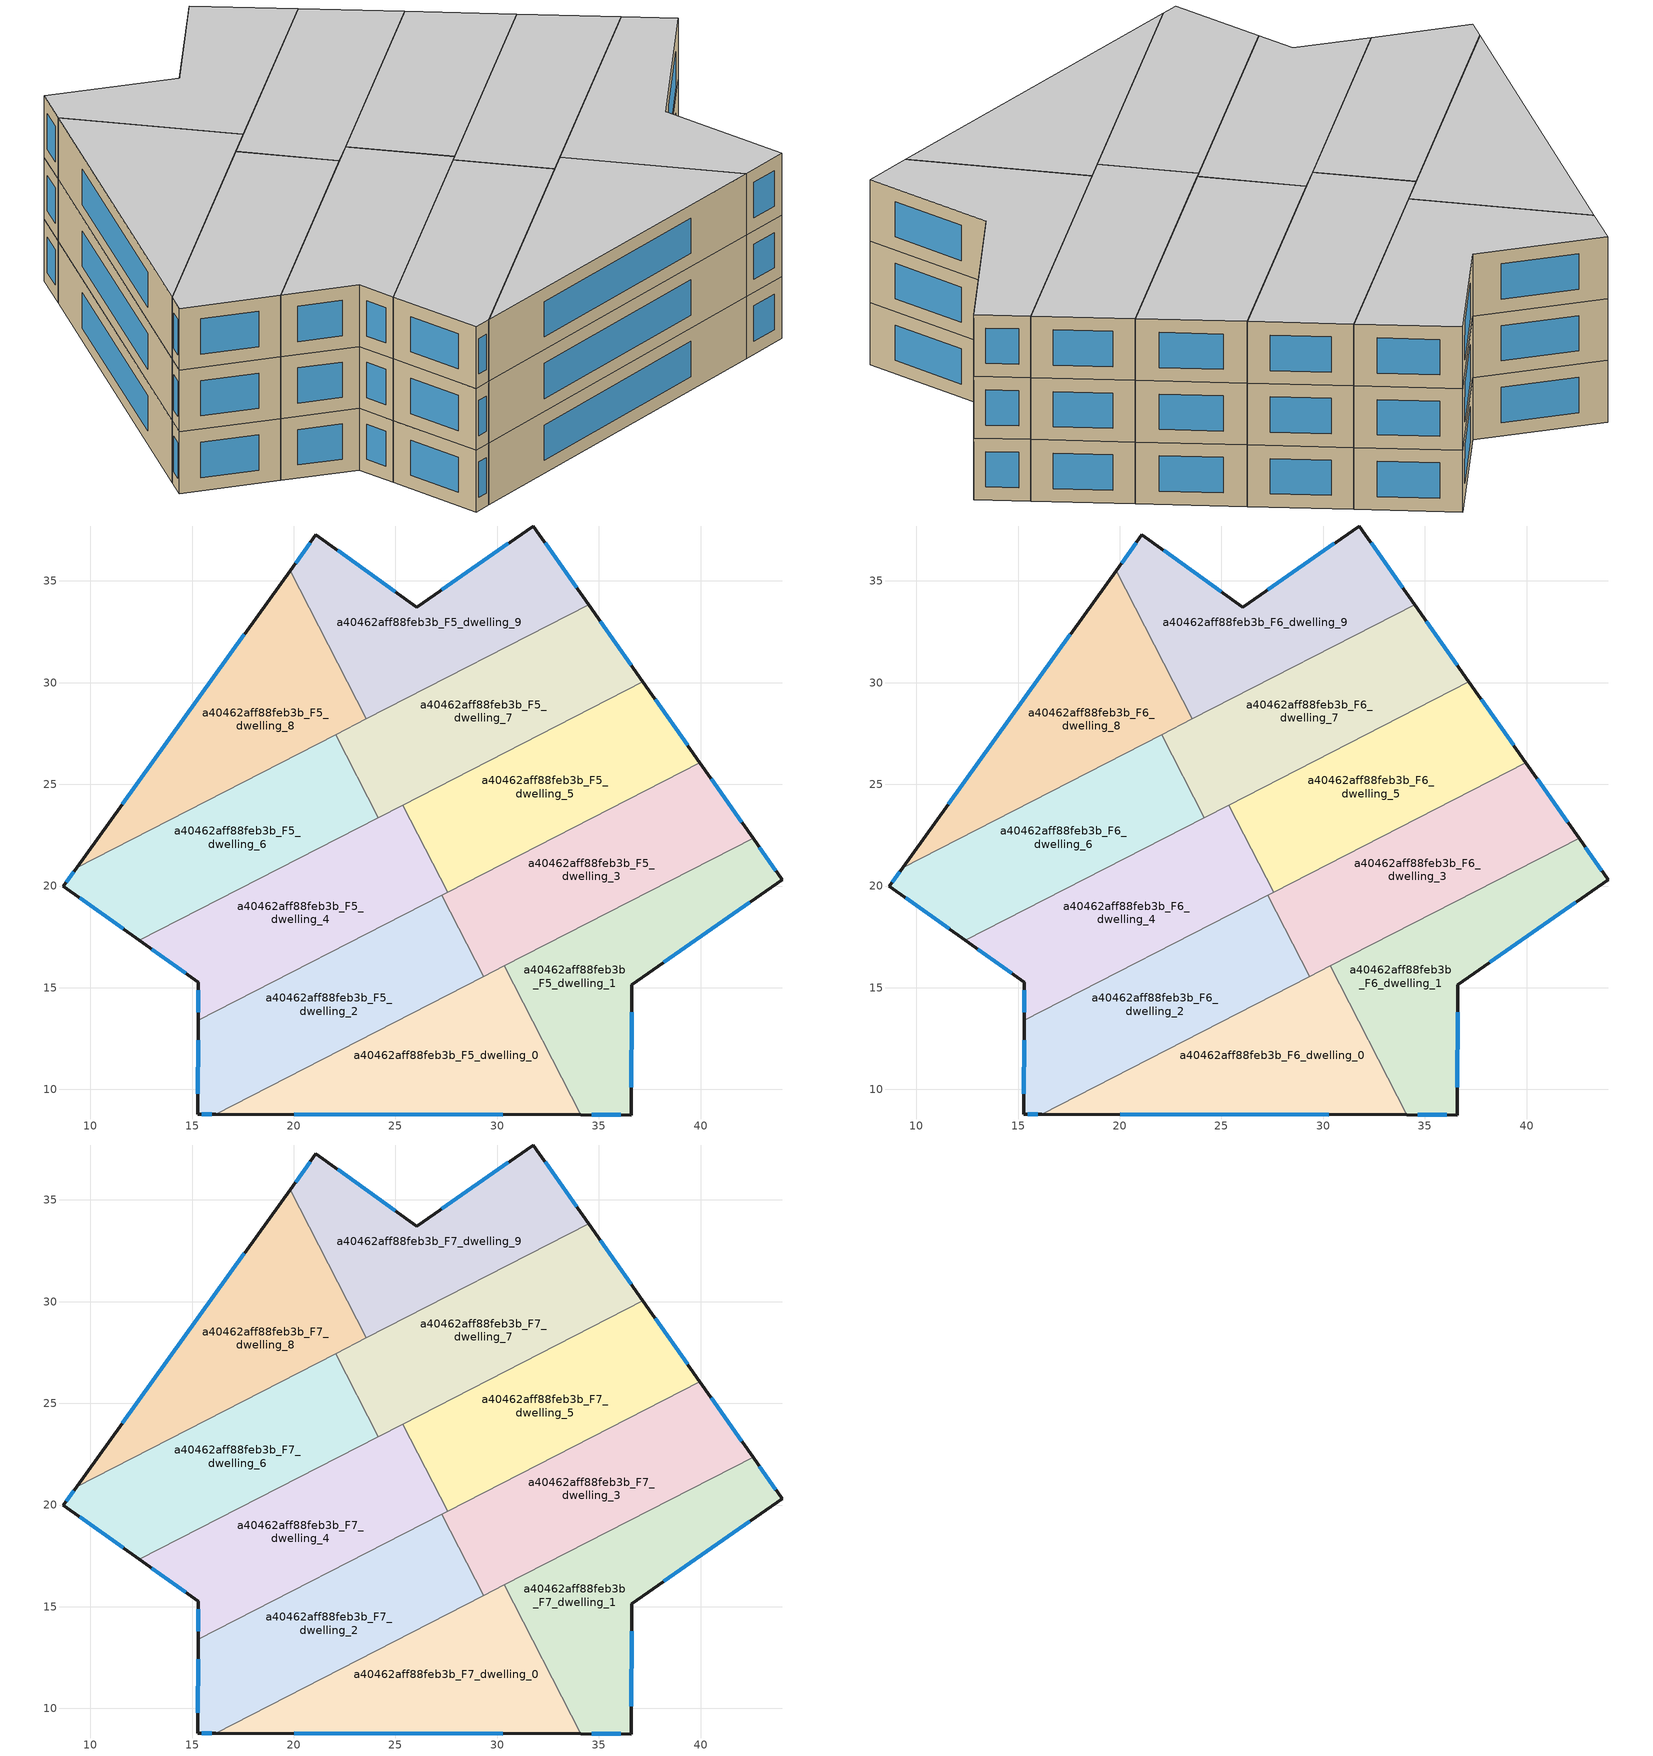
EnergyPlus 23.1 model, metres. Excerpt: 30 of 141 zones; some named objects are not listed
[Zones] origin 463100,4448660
a40462aff88feb3b_F5_dwelling_0
 floor to a40462aff88feb3b_F4_dwelling_0 (EU_floor_Construction): 30.35,16.07 34.11,8.75 16.17,8.79 z15
 wall outside (EU_wall_Construction): 16.17,8.79 34.11,8.75 z15:18
 wall to a40462aff88feb3b_F5_dwelling_1 (EU_wall_Construction): 34.11,8.75 30.35,16.07 z15:18
 wall to a40462aff88feb3b_F5_dwelling_2 (EU_wall_Construction): 29.33,15.54 16.17,8.79 z15:18
 wall to a40462aff88feb3b_F5_dwelling_3 (EU_wall_Construction): 30.35,16.07 29.33,15.54 z15:18
 window (EU_Window_Construction): 20.01,8.78 30.27,8.76 z15.64:17.36
a40462aff88feb3b_F5_dwelling_1
 floor to a40462aff88feb3b_F4_dwelling_1 (EU_floor_Construction): 42.58,22.35 44.01,20.32 36.61,15.16 36.6,8.74 34.11,8.75 30.35,16.07 z15
 wall outside (EU_wall_Construction): 34.11,8.75 36.6,8.74 36.61,15.16 44.01,20.32 42.58,22.35 z15:18
 wall to a40462aff88feb3b_F5_dwelling_3 (EU_wall_Construction): 42.58,22.35 30.35,16.07 z15:18
 window (EU_Window_Construction): 43.71,20.75 42.89,21.91 / 38.2,16.26 42.43,19.21 / 36.6,10.12 36.61,13.78 / 34.65,8.75 36.07,8.74 z15.64:17.36
a40462aff88feb3b_F5_dwelling_2
 floor to a40462aff88feb3b_F4_dwelling_2 (EU_floor_Construction): 27.28,19.54 29.33,15.54 16.17,8.79 15.28,8.79 15.29,13.39 z15
 wall outside (EU_wall_Construction): 15.29,13.39 15.28,8.79 16.17,8.79 z15:18
 wall to a40462aff88feb3b_F5_dwelling_3 (EU_wall_Construction): 29.33,15.54 27.28,19.54 z15:18
 wall to a40462aff88feb3b_F5_dwelling_4 (EU_wall_Construction): 27.28,19.54 15.29,13.39 z15:18
 window (EU_Window_Construction): 15.47,8.79 15.98,8.79 / 15.29,12.41 15.29,9.78 z15.64:17.36
a40462aff88feb3b_F5_dwelling_3
 floor to a40462aff88feb3b_F4_dwelling_3 (EU_floor_Construction): 39.97,26.06 42.58,22.35 29.33,15.54 27.28,19.54 z15
 wall outside (EU_wall_Construction): 42.58,22.35 39.97,26.06 z15:18
 wall to a40462aff88feb3b_F5_dwelling_5 (EU_wall_Construction): 39.97,26.06 27.56,19.69 z15:18
 wall to a40462aff88feb3b_F5_dwelling_4 (EU_wall_Construction): 27.56,19.69 27.28,19.54 z15:18
 window (EU_Window_Construction): 42.02,23.14 40.53,25.26 z15.64:17.36
a40462aff88feb3b_F5_dwelling_4
 floor to a40462aff88feb3b_F4_dwelling_4 (EU_floor_Construction): 25.36,23.98 27.56,19.69 15.29,13.39 15.3,15.27 12.41,17.33 z15
 wall outside (EU_wall_Construction): 12.41,17.33 15.3,15.27 15.29,13.39 z15:18
 wall to a40462aff88feb3b_F5_dwelling_5 (EU_wall_Construction): 27.56,19.69 25.36,23.98 z15:18
 wall to a40462aff88feb3b_F5_dwelling_6 (EU_wall_Construction): 24.15,23.36 12.41,17.33 z15:18
 wall to a40462aff88feb3b_F5_dwelling_7 (EU_wall_Construction): 25.36,23.98 24.15,23.36 z15:18
 window (EU_Window_Construction): 13.03,16.89 14.68,15.71 / 15.3,14.87 15.3,13.8 z15.64:17.36
a40462aff88feb3b_F5_dwelling_5
 floor to a40462aff88feb3b_F4_dwelling_5 (EU_floor_Construction): 37.17,30.04 39.97,26.06 27.56,19.69 25.36,23.98 z15
 wall outside (EU_wall_Construction): 39.97,26.06 37.17,30.04 z15:18
 wall to a40462aff88feb3b_F5_dwelling_7 (EU_wall_Construction): 37.17,30.04 25.36,23.98 z15:18
 window (EU_Window_Construction): 39.37,26.91 37.77,29.19 z15.64:17.36
a40462aff88feb3b_F5_dwelling_6
 floor to a40462aff88feb3b_F4_dwelling_6 (EU_floor_Construction): 22.06,27.44 24.15,23.36 12.41,17.33 8.67,20 9.32,20.9 z15
 wall outside (EU_wall_Construction): 9.32,20.9 8.67,20 12.41,17.33 z15:18
 wall to a40462aff88feb3b_F5_dwelling_7 (EU_wall_Construction): 24.15,23.36 22.06,27.44 z15:18
 wall to a40462aff88feb3b_F5_dwelling_8 (EU_wall_Construction): 22.06,27.44 9.32,20.9 z15:18
 window (EU_Window_Construction): 9.18,20.71 8.81,20.19 / 9.47,19.43 11.61,17.9 z15.64:17.36
a40462aff88feb3b_F5_dwelling_7
 floor to a40462aff88feb3b_F4_dwelling_7 (EU_floor_Construction): 34.51,33.83 37.17,30.04 24.15,23.36 22.06,27.44 z15
 wall outside (EU_wall_Construction): 37.17,30.04 34.51,33.83 z15:18
 wall to a40462aff88feb3b_F5_dwelling_9 (EU_wall_Construction): 34.51,33.83 23.57,28.21 z15:18
 wall to a40462aff88feb3b_F5_dwelling_8 (EU_wall_Construction): 23.57,28.21 22.06,27.44 z15:18
 window (EU_Window_Construction): 36.6,30.85 35.08,33.02 z15.64:17.36
a40462aff88feb3b_F5_dwelling_8
 floor to a40462aff88feb3b_F4_dwelling_8 (EU_floor_Construction): 19.83,35.5 23.57,28.21 9.32,20.9 z15
 wall outside (EU_wall_Construction): 19.83,35.5 9.32,20.9 z15:18
 wall to a40462aff88feb3b_F5_dwelling_9 (EU_wall_Construction): 23.57,28.21 19.83,35.5 z15:18
 window (EU_Window_Construction): 17.58,32.37 11.57,24.03 z15.64:17.36
a40462aff88feb3b_F5_dwelling_9
 floor to a40462aff88feb3b_F4_dwelling_9 (EU_floor_Construction): 31.78,37.7 34.51,33.83 23.57,28.21 19.83,35.5 21.09,37.26 26.06,33.71 z15
 wall outside (EU_wall_Construction): 34.51,33.83 31.78,37.7 26.06,33.71 21.09,37.26 19.83,35.5 z15:18
 window (EU_Window_Construction): 20.82,36.89 20.1,35.88 / 24.99,34.47 22.16,36.5 / 30.55,36.85 27.28,34.57 / 33.92,34.66 32.36,36.87 z15.64:17.36
a40462aff88feb3b_F6_dwelling_0
 floor to a40462aff88feb3b_F5_dwelling_0 (EU_floor_Construction): 30.35,16.07 34.11,8.75 16.17,8.79 z18
 wall outside (EU_wall_Construction): 16.17,8.79 34.11,8.75 z18:21
 wall to a40462aff88feb3b_F6_dwelling_1 (EU_wall_Construction): 34.11,8.75 30.35,16.07 z18:21
 wall to a40462aff88feb3b_F6_dwelling_2 (EU_wall_Construction): 29.33,15.54 16.17,8.79 z18:21
 wall to a40462aff88feb3b_F6_dwelling_3 (EU_wall_Construction): 30.35,16.07 29.33,15.54 z18:21
 window (EU_Window_Construction): 20.01,8.78 30.27,8.76 z18.64:20.36
a40462aff88feb3b_F6_dwelling_1
 floor to a40462aff88feb3b_F5_dwelling_1 (EU_floor_Construction): 42.58,22.35 44.01,20.32 36.61,15.16 36.6,8.74 34.11,8.75 30.35,16.07 z18
 wall outside (EU_wall_Construction): 34.11,8.75 36.6,8.74 36.61,15.16 44.01,20.32 42.58,22.35 z18:21
 wall to a40462aff88feb3b_F6_dwelling_3 (EU_wall_Construction): 42.58,22.35 30.35,16.07 z18:21
 window (EU_Window_Construction): 43.71,20.75 42.89,21.91 / 38.2,16.26 42.43,19.21 / 36.6,10.12 36.61,13.78 / 34.65,8.75 36.07,8.74 z18.64:20.36
a40462aff88feb3b_F6_dwelling_2
 floor to a40462aff88feb3b_F5_dwelling_2 (EU_floor_Construction): 27.28,19.54 29.33,15.54 16.17,8.79 15.28,8.79 15.29,13.39 z18
 wall outside (EU_wall_Construction): 15.29,13.39 15.28,8.79 16.17,8.79 z18:21
 wall to a40462aff88feb3b_F6_dwelling_3 (EU_wall_Construction): 29.33,15.54 27.28,19.54 z18:21
 wall to a40462aff88feb3b_F6_dwelling_4 (EU_wall_Construction): 27.28,19.54 15.29,13.39 z18:21
 window (EU_Window_Construction): 15.47,8.79 15.98,8.79 / 15.29,12.41 15.29,9.78 z18.64:20.36
a40462aff88feb3b_F6_dwelling_3
 floor to a40462aff88feb3b_F5_dwelling_3 (EU_floor_Construction): 39.97,26.06 42.58,22.35 29.33,15.54 27.28,19.54 z18
 wall outside (EU_wall_Construction): 42.58,22.35 39.97,26.06 z18:21
 wall to a40462aff88feb3b_F6_dwelling_5 (EU_wall_Construction): 39.97,26.06 27.56,19.69 z18:21
 wall to a40462aff88feb3b_F6_dwelling_4 (EU_wall_Construction): 27.56,19.69 27.28,19.54 z18:21
 window (EU_Window_Construction): 42.02,23.14 40.53,25.26 z18.64:20.36
a40462aff88feb3b_F6_dwelling_4
 floor to a40462aff88feb3b_F5_dwelling_4 (EU_floor_Construction): 25.36,23.98 27.56,19.69 15.29,13.39 15.3,15.27 12.41,17.33 z18
 wall outside (EU_wall_Construction): 12.41,17.33 15.3,15.27 15.29,13.39 z18:21
 wall to a40462aff88feb3b_F6_dwelling_5 (EU_wall_Construction): 27.56,19.69 25.36,23.98 z18:21
 wall to a40462aff88feb3b_F6_dwelling_6 (EU_wall_Construction): 24.15,23.36 12.41,17.33 z18:21
 wall to a40462aff88feb3b_F6_dwelling_7 (EU_wall_Construction): 25.36,23.98 24.15,23.36 z18:21
 window (EU_Window_Construction): 13.03,16.89 14.68,15.71 / 15.3,14.87 15.3,13.8 z18.64:20.36
a40462aff88feb3b_F6_dwelling_5
 floor to a40462aff88feb3b_F5_dwelling_5 (EU_floor_Construction): 37.17,30.04 39.97,26.06 27.56,19.69 25.36,23.98 z18
 wall outside (EU_wall_Construction): 39.97,26.06 37.17,30.04 z18:21
 wall to a40462aff88feb3b_F6_dwelling_7 (EU_wall_Construction): 37.17,30.04 25.36,23.98 z18:21
 window (EU_Window_Construction): 39.37,26.91 37.77,29.19 z18.64:20.36
a40462aff88feb3b_F6_dwelling_6
 floor to a40462aff88feb3b_F5_dwelling_6 (EU_floor_Construction): 22.06,27.44 24.15,23.36 12.41,17.33 8.67,20 9.32,20.9 z18
 wall outside (EU_wall_Construction): 9.32,20.9 8.67,20 12.41,17.33 z18:21
 wall to a40462aff88feb3b_F6_dwelling_7 (EU_wall_Construction): 24.15,23.36 22.06,27.44 z18:21
 wall to a40462aff88feb3b_F6_dwelling_8 (EU_wall_Construction): 22.06,27.44 9.32,20.9 z18:21
 window (EU_Window_Construction): 9.18,20.71 8.81,20.19 / 9.47,19.43 11.61,17.9 z18.64:20.36
a40462aff88feb3b_F6_dwelling_7
 floor to a40462aff88feb3b_F5_dwelling_7 (EU_floor_Construction): 34.51,33.83 37.17,30.04 24.15,23.36 22.06,27.44 z18
 wall outside (EU_wall_Construction): 37.17,30.04 34.51,33.83 z18:21
 wall to a40462aff88feb3b_F6_dwelling_9 (EU_wall_Construction): 34.51,33.83 23.57,28.21 z18:21
 wall to a40462aff88feb3b_F6_dwelling_8 (EU_wall_Construction): 23.57,28.21 22.06,27.44 z18:21
 window (EU_Window_Construction): 36.6,30.85 35.08,33.02 z18.64:20.36
a40462aff88feb3b_F6_dwelling_8
 floor to a40462aff88feb3b_F5_dwelling_8 (EU_floor_Construction): 19.83,35.5 23.57,28.21 9.32,20.9 z18
 wall outside (EU_wall_Construction): 19.83,35.5 9.32,20.9 z18:21
 wall to a40462aff88feb3b_F6_dwelling_9 (EU_wall_Construction): 23.57,28.21 19.83,35.5 z18:21
 window (EU_Window_Construction): 17.58,32.37 11.57,24.03 z18.64:20.36
a40462aff88feb3b_F6_dwelling_9
 floor to a40462aff88feb3b_F5_dwelling_9 (EU_floor_Construction): 31.78,37.7 34.51,33.83 23.57,28.21 19.83,35.5 21.09,37.26 26.06,33.71 z18
 wall outside (EU_wall_Construction): 34.51,33.83 31.78,37.7 26.06,33.71 21.09,37.26 19.83,35.5 z18:21
 window (EU_Window_Construction): 20.82,36.89 20.1,35.88 / 24.99,34.47 22.16,36.5 / 30.55,36.85 27.28,34.57 / 33.92,34.66 32.36,36.87 z18.64:20.36
a40462aff88feb3b_F7_dwelling_0
 floor to a40462aff88feb3b_F6_dwelling_0 (EU_floor_Construction): 30.35,16.07 34.11,8.75 16.17,8.79 z21
 wall outside (EU_wall_Construction): 16.17,8.79 34.11,8.75 z21:24
 wall to a40462aff88feb3b_F7_dwelling_1 (EU_wall_Construction): 34.11,8.75 30.35,16.07 z21:24
 wall to a40462aff88feb3b_F7_dwelling_2 (EU_wall_Construction): 29.33,15.54 16.17,8.79 z21:24
 wall to a40462aff88feb3b_F7_dwelling_3 (EU_wall_Construction): 30.35,16.07 29.33,15.54 z21:24
 window (EU_Window_Construction): 20.01,8.78 30.27,8.76 z21.64:23.36
 ceiling to a40462aff88feb3b_F8_dwelling_0 (EU_floor_Construction): 34.11,8.75 30.35,16.07 16.17,8.79 z24
a40462aff88feb3b_F7_dwelling_1
 floor to a40462aff88feb3b_F6_dwelling_1 (EU_floor_Construction): 42.58,22.35 44.01,20.32 36.61,15.16 36.6,8.74 34.11,8.75 30.35,16.07 z21
 wall outside (EU_wall_Construction): 34.11,8.75 36.6,8.74 36.61,15.16 44.01,20.32 42.58,22.35 z21:24
 wall to a40462aff88feb3b_F7_dwelling_3 (EU_wall_Construction): 42.58,22.35 30.35,16.07 z21:24
 window (EU_Window_Construction): 43.71,20.75 42.89,21.91 / 38.2,16.26 42.43,19.21 / 36.6,10.12 36.61,13.78 / 34.65,8.75 36.07,8.74 z21.64:23.36
 ceiling to a40462aff88feb3b_F8_dwelling_1 (EU_floor_Construction): 36.6,8.74 36.61,15.16 44.01,20.32 42.58,22.35 30.35,16.07 34.11,8.75 z24
a40462aff88feb3b_F7_dwelling_2
 floor to a40462aff88feb3b_F6_dwelling_2 (EU_floor_Construction): 27.28,19.54 29.33,15.54 16.17,8.79 15.28,8.79 15.29,13.39 z21
 wall outside (EU_wall_Construction): 15.29,13.39 15.28,8.79 16.17,8.79 z21:24
 wall to a40462aff88feb3b_F7_dwelling_3 (EU_wall_Construction): 29.33,15.54 27.28,19.54 z21:24
 wall to a40462aff88feb3b_F7_dwelling_4 (EU_wall_Construction): 27.28,19.54 15.29,13.39 z21:24
 window (EU_Window_Construction): 15.47,8.79 15.98,8.79 / 15.29,12.41 15.29,9.78 z21.64:23.36
 ceiling to a40462aff88feb3b_F8_dwelling_2 (EU_floor_Construction): 29.33,15.54 27.28,19.54 15.29,13.39 15.28,8.79 16.17,8.79 z24
a40462aff88feb3b_F7_dwelling_3
 floor to a40462aff88feb3b_F6_dwelling_3 (EU_floor_Construction): 39.97,26.06 42.58,22.35 29.33,15.54 27.28,19.54 z21
 wall outside (EU_wall_Construction): 42.58,22.35 39.97,26.06 z21:24
 wall to a40462aff88feb3b_F7_dwelling_5 (EU_wall_Construction): 39.97,26.06 27.56,19.69 z21:24
 wall to a40462aff88feb3b_F7_dwelling_4 (EU_wall_Construction): 27.56,19.69 27.28,19.54 z21:24
 window (EU_Window_Construction): 42.02,23.14 40.53,25.26 z21.64:23.36
 ceiling to a40462aff88feb3b_F8_dwelling_3 (EU_floor_Construction): 42.58,22.35 39.97,26.06 27.28,19.54 29.33,15.54 z24
a40462aff88feb3b_F7_dwelling_4
 floor to a40462aff88feb3b_F6_dwelling_4 (EU_floor_Construction): 25.36,23.98 27.56,19.69 15.29,13.39 15.3,15.27 12.41,17.33 z21
 wall outside (EU_wall_Construction): 12.41,17.33 15.3,15.27 15.29,13.39 z21:24
 wall to a40462aff88feb3b_F7_dwelling_5 (EU_wall_Construction): 27.56,19.69 25.36,23.98 z21:24
 wall to a40462aff88feb3b_F7_dwelling_6 (EU_wall_Construction): 24.15,23.36 12.41,17.33 z21:24
 wall to a40462aff88feb3b_F7_dwelling_7 (EU_wall_Construction): 25.36,23.98 24.15,23.36 z21:24
 window (EU_Window_Construction): 13.03,16.89 14.68,15.71 / 15.3,14.87 15.3,13.8 z21.64:23.36
 ceiling to a40462aff88feb3b_F8_dwelling_4 (EU_floor_Construction): 27.56,19.69 25.36,23.98 12.41,17.33 15.3,15.27 15.29,13.39 z24
a40462aff88feb3b_F7_dwelling_5
 floor to a40462aff88feb3b_F6_dwelling_5 (EU_floor_Construction): 37.17,30.04 39.97,26.06 27.56,19.69 25.36,23.98 z21
 wall outside (EU_wall_Construction): 39.97,26.06 37.17,30.04 z21:24
 wall to a40462aff88feb3b_F7_dwelling_7 (EU_wall_Construction): 37.17,30.04 25.36,23.98 z21:24
 window (EU_Window_Construction): 39.37,26.91 37.77,29.19 z21.64:23.36
 ceiling to a40462aff88feb3b_F8_dwelling_5 (EU_floor_Construction): 39.97,26.06 37.17,30.04 25.36,23.98 27.56,19.69 z24
a40462aff88feb3b_F7_dwelling_6
 floor to a40462aff88feb3b_F6_dwelling_6 (EU_floor_Construction): 22.06,27.44 24.15,23.36 12.41,17.33 8.67,20 9.32,20.9 z21
 wall outside (EU_wall_Construction): 9.32,20.9 8.67,20 12.41,17.33 z21:24
 wall to a40462aff88feb3b_F7_dwelling_7 (EU_wall_Construction): 24.15,23.36 22.06,27.44 z21:24
 wall to a40462aff88feb3b_F7_dwelling_8 (EU_wall_Construction): 22.06,27.44 9.32,20.9 z21:24
 window (EU_Window_Construction): 9.18,20.71 8.81,20.19 / 9.47,19.43 11.61,17.9 z21.64:23.36
 ceiling to a40462aff88feb3b_F8_dwelling_6 (EU_floor_Construction): 24.15,23.36 22.06,27.44 9.32,20.9 8.67,20 12.41,17.33 z24
a40462aff88feb3b_F7_dwelling_7
 floor to a40462aff88feb3b_F6_dwelling_7 (EU_floor_Construction): 34.51,33.83 37.17,30.04 24.15,23.36 22.06,27.44 z21
 wall outside (EU_wall_Construction): 37.17,30.04 34.51,33.83 z21:24
 wall to a40462aff88feb3b_F7_dwelling_9 (EU_wall_Construction): 34.51,33.83 23.57,28.21 z21:24
 wall to a40462aff88feb3b_F7_dwelling_8 (EU_wall_Construction): 23.57,28.21 22.06,27.44 z21:24
 window (EU_Window_Construction): 36.6,30.85 35.08,33.02 z21.64:23.36
 ceiling to a40462aff88feb3b_F8_dwelling_7 (EU_floor_Construction): 37.17,30.04 34.51,33.83 22.06,27.44 24.15,23.36 z24
a40462aff88feb3b_F7_dwelling_8
 floor to a40462aff88feb3b_F6_dwelling_8 (EU_floor_Construction): 19.83,35.5 23.57,28.21 9.32,20.9 z21
 wall outside (EU_wall_Construction): 19.83,35.5 9.32,20.9 z21:24
 wall to a40462aff88feb3b_F7_dwelling_9 (EU_wall_Construction): 23.57,28.21 19.83,35.5 z21:24
 window (EU_Window_Construction): 17.58,32.37 11.57,24.03 z21.64:23.36
 ceiling to a40462aff88feb3b_F8_dwelling_8 (EU_floor_Construction): 23.57,28.21 19.83,35.5 9.32,20.9 z24
a40462aff88feb3b_F7_dwelling_9
 floor to a40462aff88feb3b_F6_dwelling_9 (EU_floor_Construction): 31.78,37.7 34.51,33.83 23.57,28.21 19.83,35.5 21.09,37.26 26.06,33.71 z21
 wall outside (EU_wall_Construction): 34.51,33.83 31.78,37.7 26.06,33.71 21.09,37.26 19.83,35.5 z21:24
 window (EU_Window_Construction): 20.82,36.89 20.1,35.88 / 24.99,34.47 22.16,36.5 / 30.55,36.85 27.28,34.57 / 33.92,34.66 32.36,36.87 z21.64:23.36
 ceiling to a40462aff88feb3b_F8_dwelling_9 (EU_floor_Construction): 34.51,33.83 31.78,37.7 26.06,33.71 21.09,37.26 19.83,35.5 23.57,28.21 z24
[Building]
EU S2 Campaign: North Axis=0; Terrain=City; Solar Distribution=FullExterior
[Site:Location]
Yerevan-Zvartnots.Intl.AP: Latitude=40.15; Longitude=44.383; Time Zone=4; Elevation=854
[SizingPeriod:WeatherFileDays]
AnnualSizingPeriod: Begin Month=1; Begin Day of Month=1; End Month=12; End Day of Month=31; Day of Week for Start Day=Monday; Use Weather File Daylight Saving Period=No; Use Weather File Rain and Snow Indicators=No
[MATERIAL]
EU_InternalMass_Material: Roughness=MediumRough; Thickness=0.1; Conductivity=1; Density=1800; Specific Heat=900; Thermal Absorptance=0.9; Solar Absorptance=0.7; Visible Absorptance=0.7
[MATERIAL:NOMASS] Roughness=MediumRough; Thermal Absorptance=0.9; Solar Absorptance=0.7; Visible Absorptance=0.7
Name | Thermal Resistance
EU_wall_NoMass | 1.05043
EU_floor_NoMass | 0.478065
[WINDOWMATERIAL:SIMPLEGLAZINGSYSTEM]
EU_Window_SimpleGlazing: UFactor=2.5566; Solar Heat Gain Coefficient=0.75; Visible Transmittance=0.75
[CONSTRUCTION]
EU_wall_Construction: EU_wall_NoMass
EU_floor_Construction: EU_floor_NoMass
EU_Window_Construction: EU_Window_SimpleGlazing
EU_InternalMass_Construction: EU_InternalMass_Material
[ZONE] Type=1; Multiplier=1; Ceiling Height=autocalculate; Floor Area=autocalculate; Part of Total Floor Area=Yes
Name | Volume
a40462aff88feb3b_F5_dwelling_0; a40462aff88feb3b_F6_dwelling_0; a40462aff88feb3b_F7_dwelling_0; a40462aff88feb3b_F5_dwelling_7; a40462aff88feb3b_F6_dwelling_7; a40462aff88feb3b_F7_dwelling_7 | 196.815
a40462aff88feb3b_F5_dwelling_1; a40462aff88feb3b_F6_dwelling_1; a40462aff88feb3b_F7_dwelling_1 | 196.827
a40462aff88feb3b_F5_dwelling_2; a40462aff88feb3b_F6_dwelling_2; a40462aff88feb3b_F7_dwelling_2; a40462aff88feb3b_F5_dwelling_9; a40462aff88feb3b_F6_dwelling_9; a40462aff88feb3b_F7_dwelling_9 | 196.801
a40462aff88feb3b_F5_dwelling_3; a40462aff88feb3b_F6_dwelling_3; a40462aff88feb3b_F7_dwelling_3 | 196.794
a40462aff88feb3b_F5_dwelling_4; a40462aff88feb3b_F6_dwelling_4; a40462aff88feb3b_F7_dwelling_4; a40462aff88feb3b_F5_dwelling_6; a40462aff88feb3b_F6_dwelling_6; a40462aff88feb3b_F7_dwelling_6 | 196.822
a40462aff88feb3b_F5_dwelling_5; a40462aff88feb3b_F6_dwelling_5; a40462aff88feb3b_F7_dwelling_5 | 196.834
a40462aff88feb3b_F5_dwelling_8; a40462aff88feb3b_F6_dwelling_8; a40462aff88feb3b_F7_dwelling_8 | 196.807
[INTERNALMASS] Construction=EU_InternalMass_Construction
Name | Zone or ZoneList | Surface Area
a40462aff88feb3b_F5_dwelling_0_EU_InternalMass | a40462aff88feb3b_F5_dwelling_0 | 65.609
a40462aff88feb3b_F5_dwelling_1_EU_InternalMass | a40462aff88feb3b_F5_dwelling_1 | 65.6089
a40462aff88feb3b_F5_dwelling_2_EU_InternalMass | a40462aff88feb3b_F5_dwelling_2 | 65.6001
a40462aff88feb3b_F5_dwelling_3_EU_InternalMass | a40462aff88feb3b_F5_dwelling_3 | 65.5973
a40462aff88feb3b_F5_dwelling_4_EU_InternalMass | a40462aff88feb3b_F5_dwelling_4 | 65.6062
a40462aff88feb3b_F5_dwelling_5_EU_InternalMass | a40462aff88feb3b_F5_dwelling_5 | 65.6129
a40462aff88feb3b_F5_dwelling_6_EU_InternalMass | a40462aff88feb3b_F5_dwelling_6 | 65.6077
a40462aff88feb3b_F5_dwelling_7_EU_InternalMass | a40462aff88feb3b_F5_dwelling_7 | 65.6056
a40462aff88feb3b_F5_dwelling_8_EU_InternalMass | a40462aff88feb3b_F5_dwelling_8 | 65.602
a40462aff88feb3b_F5_dwelling_9_EU_InternalMass | a40462aff88feb3b_F5_dwelling_9 | 65.6014
a40462aff88feb3b_F6_dwelling_0_EU_InternalMass | a40462aff88feb3b_F6_dwelling_0 | 65.609
a40462aff88feb3b_F6_dwelling_1_EU_InternalMass | a40462aff88feb3b_F6_dwelling_1 | 65.6089
a40462aff88feb3b_F6_dwelling_2_EU_InternalMass | a40462aff88feb3b_F6_dwelling_2 | 65.6001
a40462aff88feb3b_F6_dwelling_3_EU_InternalMass | a40462aff88feb3b_F6_dwelling_3 | 65.5973
a40462aff88feb3b_F6_dwelling_4_EU_InternalMass | a40462aff88feb3b_F6_dwelling_4 | 65.6062
a40462aff88feb3b_F6_dwelling_5_EU_InternalMass | a40462aff88feb3b_F6_dwelling_5 | 65.6129
a40462aff88feb3b_F6_dwelling_6_EU_InternalMass | a40462aff88feb3b_F6_dwelling_6 | 65.6077
a40462aff88feb3b_F6_dwelling_7_EU_InternalMass | a40462aff88feb3b_F6_dwelling_7 | 65.6056
a40462aff88feb3b_F6_dwelling_8_EU_InternalMass | a40462aff88feb3b_F6_dwelling_8 | 65.602
a40462aff88feb3b_F6_dwelling_9_EU_InternalMass | a40462aff88feb3b_F6_dwelling_9 | 65.6014
a40462aff88feb3b_F7_dwelling_0_EU_InternalMass | a40462aff88feb3b_F7_dwelling_0 | 65.609
a40462aff88feb3b_F7_dwelling_1_EU_InternalMass | a40462aff88feb3b_F7_dwelling_1 | 65.6089
a40462aff88feb3b_F7_dwelling_2_EU_InternalMass | a40462aff88feb3b_F7_dwelling_2 | 65.6001
a40462aff88feb3b_F7_dwelling_3_EU_InternalMass | a40462aff88feb3b_F7_dwelling_3 | 65.5973
a40462aff88feb3b_F7_dwelling_4_EU_InternalMass | a40462aff88feb3b_F7_dwelling_4 | 65.6062
a40462aff88feb3b_F7_dwelling_5_EU_InternalMass | a40462aff88feb3b_F7_dwelling_5 | 65.6129
a40462aff88feb3b_F7_dwelling_6_EU_InternalMass | a40462aff88feb3b_F7_dwelling_6 | 65.6077
a40462aff88feb3b_F7_dwelling_7_EU_InternalMass | a40462aff88feb3b_F7_dwelling_7 | 65.6056
a40462aff88feb3b_F7_dwelling_8_EU_InternalMass | a40462aff88feb3b_F7_dwelling_8 | 65.602
a40462aff88feb3b_F7_dwelling_9_EU_InternalMass | a40462aff88feb3b_F7_dwelling_9 | 65.6014
[OTHEREQUIPMENT] Fuel Type=Electricity; Design Level Calculation Method=Watts/Area; Power per Zone Floor Area=1; Fraction Latent=0; Fraction Radiant=0; Fraction Lost=0; Carbon Dioxide Generation Rate=0; EndUse Subcategory=EU_Step8_InternalGains
Name | Zone or ZoneList or Space or SpaceList | Schedule
EU_Step8_InternalGain_a40462aff88feb3b_F5_dwelling_0_f000 | a40462aff88feb3b_F5_dwelling_0 | EU_Step8_GainSchedule_a40462aff88feb3b_F5_dwelling_0_f000
EU_Step8_InternalGain_a40462aff88feb3b_F5_dwelling_1_f000 | a40462aff88feb3b_F5_dwelling_1 | EU_Step8_GainSchedule_a40462aff88feb3b_F5_dwelling_1_f000
EU_Step8_InternalGain_a40462aff88feb3b_F5_dwelling_2_f000 | a40462aff88feb3b_F5_dwelling_2 | EU_Step8_GainSchedule_a40462aff88feb3b_F5_dwelling_2_f000
EU_Step8_InternalGain_a40462aff88feb3b_F5_dwelling_3_f000 | a40462aff88feb3b_F5_dwelling_3 | EU_Step8_GainSchedule_a40462aff88feb3b_F5_dwelling_3_f000
EU_Step8_InternalGain_a40462aff88feb3b_F5_dwelling_4_f000 | a40462aff88feb3b_F5_dwelling_4 | EU_Step8_GainSchedule_a40462aff88feb3b_F5_dwelling_4_f000
EU_Step8_InternalGain_a40462aff88feb3b_F5_dwelling_5_f000 | a40462aff88feb3b_F5_dwelling_5 | EU_Step8_GainSchedule_a40462aff88feb3b_F5_dwelling_5_f000
EU_Step8_InternalGain_a40462aff88feb3b_F5_dwelling_6_f000 | a40462aff88feb3b_F5_dwelling_6 | EU_Step8_GainSchedule_a40462aff88feb3b_F5_dwelling_6_f000
EU_Step8_InternalGain_a40462aff88feb3b_F5_dwelling_7_f000 | a40462aff88feb3b_F5_dwelling_7 | EU_Step8_GainSchedule_a40462aff88feb3b_F5_dwelling_7_f000
EU_Step8_InternalGain_a40462aff88feb3b_F5_dwelling_8_f000 | a40462aff88feb3b_F5_dwelling_8 | EU_Step8_GainSchedule_a40462aff88feb3b_F5_dwelling_8_f000
EU_Step8_InternalGain_a40462aff88feb3b_F5_dwelling_9_f000 | a40462aff88feb3b_F5_dwelling_9 | EU_Step8_GainSchedule_a40462aff88feb3b_F5_dwelling_9_f000
EU_Step8_InternalGain_a40462aff88feb3b_F6_dwelling_0_f000 | a40462aff88feb3b_F6_dwelling_0 | EU_Step8_GainSchedule_a40462aff88feb3b_F6_dwelling_0_f000
EU_Step8_InternalGain_a40462aff88feb3b_F6_dwelling_1_f000 | a40462aff88feb3b_F6_dwelling_1 | EU_Step8_GainSchedule_a40462aff88feb3b_F6_dwelling_1_f000
EU_Step8_InternalGain_a40462aff88feb3b_F6_dwelling_2_f000 | a40462aff88feb3b_F6_dwelling_2 | EU_Step8_GainSchedule_a40462aff88feb3b_F6_dwelling_2_f000
EU_Step8_InternalGain_a40462aff88feb3b_F6_dwelling_3_f000 | a40462aff88feb3b_F6_dwelling_3 | EU_Step8_GainSchedule_a40462aff88feb3b_F6_dwelling_3_f000
EU_Step8_InternalGain_a40462aff88feb3b_F6_dwelling_4_f000 | a40462aff88feb3b_F6_dwelling_4 | EU_Step8_GainSchedule_a40462aff88feb3b_F6_dwelling_4_f000
EU_Step8_InternalGain_a40462aff88feb3b_F6_dwelling_5_f000 | a40462aff88feb3b_F6_dwelling_5 | EU_Step8_GainSchedule_a40462aff88feb3b_F6_dwelling_5_f000
EU_Step8_InternalGain_a40462aff88feb3b_F6_dwelling_6_f000 | a40462aff88feb3b_F6_dwelling_6 | EU_Step8_GainSchedule_a40462aff88feb3b_F6_dwelling_6_f000
EU_Step8_InternalGain_a40462aff88feb3b_F6_dwelling_7_f000 | a40462aff88feb3b_F6_dwelling_7 | EU_Step8_GainSchedule_a40462aff88feb3b_F6_dwelling_7_f000
EU_Step8_InternalGain_a40462aff88feb3b_F6_dwelling_8_f000 | a40462aff88feb3b_F6_dwelling_8 | EU_Step8_GainSchedule_a40462aff88feb3b_F6_dwelling_8_f000
EU_Step8_InternalGain_a40462aff88feb3b_F6_dwelling_9_f000 | a40462aff88feb3b_F6_dwelling_9 | EU_Step8_GainSchedule_a40462aff88feb3b_F6_dwelling_9_f000
EU_Step8_InternalGain_a40462aff88feb3b_F7_dwelling_0_f000 | a40462aff88feb3b_F7_dwelling_0 | EU_Step8_GainSchedule_a40462aff88feb3b_F7_dwelling_0_f000
EU_Step8_InternalGain_a40462aff88feb3b_F7_dwelling_1_f000 | a40462aff88feb3b_F7_dwelling_1 | EU_Step8_GainSchedule_a40462aff88feb3b_F7_dwelling_1_f000
EU_Step8_InternalGain_a40462aff88feb3b_F7_dwelling_2_f000 | a40462aff88feb3b_F7_dwelling_2 | EU_Step8_GainSchedule_a40462aff88feb3b_F7_dwelling_2_f000
EU_Step8_InternalGain_a40462aff88feb3b_F7_dwelling_3_f000 | a40462aff88feb3b_F7_dwelling_3 | EU_Step8_GainSchedule_a40462aff88feb3b_F7_dwelling_3_f000
EU_Step8_InternalGain_a40462aff88feb3b_F7_dwelling_4_f000 | a40462aff88feb3b_F7_dwelling_4 | EU_Step8_GainSchedule_a40462aff88feb3b_F7_dwelling_4_f000
EU_Step8_InternalGain_a40462aff88feb3b_F7_dwelling_5_f000 | a40462aff88feb3b_F7_dwelling_5 | EU_Step8_GainSchedule_a40462aff88feb3b_F7_dwelling_5_f000
EU_Step8_InternalGain_a40462aff88feb3b_F7_dwelling_6_f000 | a40462aff88feb3b_F7_dwelling_6 | EU_Step8_GainSchedule_a40462aff88feb3b_F7_dwelling_6_f000
EU_Step8_InternalGain_a40462aff88feb3b_F7_dwelling_7_f000 | a40462aff88feb3b_F7_dwelling_7 | EU_Step8_GainSchedule_a40462aff88feb3b_F7_dwelling_7_f000
EU_Step8_InternalGain_a40462aff88feb3b_F7_dwelling_8_f000 | a40462aff88feb3b_F7_dwelling_8 | EU_Step8_GainSchedule_a40462aff88feb3b_F7_dwelling_8_f000
EU_Step8_InternalGain_a40462aff88feb3b_F7_dwelling_9_f000 | a40462aff88feb3b_F7_dwelling_9 | EU_Step8_GainSchedule_a40462aff88feb3b_F7_dwelling_9_f000
[ZONEVENTILATION:DESIGNFLOWRATE] Schedule=EU_AlwaysOn; Design Flow Rate Calculation Method=AirChanges/Hour; Air Changes per Hour=0.557805; Ventilation Type=Natural; Fan Pressure Rise=0; Fan Total Efficiency=1; Constant Term Coefficient=1; Temperature Term Coefficient=0; Velocity Term Coefficient=0; Velocity Squared Term Coefficient=0; Minimum Indoor Temperature=-100; Maximum Indoor Temperature=100; Delta Temperature=-100; Minimum Outdoor Temperature=-100; Maximum Outdoor Temperature=100; Maximum Wind Speed=40
Name | Zone or ZoneList or Space or SpaceList
EU_ConstantAir_a40462aff88feb3b_F5_dwelling_0 | a40462aff88feb3b_F5_dwelling_0
EU_ConstantAir_a40462aff88feb3b_F5_dwelling_1 | a40462aff88feb3b_F5_dwelling_1
EU_ConstantAir_a40462aff88feb3b_F5_dwelling_2 | a40462aff88feb3b_F5_dwelling_2
EU_ConstantAir_a40462aff88feb3b_F5_dwelling_3 | a40462aff88feb3b_F5_dwelling_3
EU_ConstantAir_a40462aff88feb3b_F5_dwelling_4 | a40462aff88feb3b_F5_dwelling_4
EU_ConstantAir_a40462aff88feb3b_F5_dwelling_5 | a40462aff88feb3b_F5_dwelling_5
EU_ConstantAir_a40462aff88feb3b_F5_dwelling_6 | a40462aff88feb3b_F5_dwelling_6
EU_ConstantAir_a40462aff88feb3b_F5_dwelling_7 | a40462aff88feb3b_F5_dwelling_7
EU_ConstantAir_a40462aff88feb3b_F5_dwelling_8 | a40462aff88feb3b_F5_dwelling_8
EU_ConstantAir_a40462aff88feb3b_F5_dwelling_9 | a40462aff88feb3b_F5_dwelling_9
EU_ConstantAir_a40462aff88feb3b_F6_dwelling_0 | a40462aff88feb3b_F6_dwelling_0
EU_ConstantAir_a40462aff88feb3b_F6_dwelling_1 | a40462aff88feb3b_F6_dwelling_1
EU_ConstantAir_a40462aff88feb3b_F6_dwelling_2 | a40462aff88feb3b_F6_dwelling_2
EU_ConstantAir_a40462aff88feb3b_F6_dwelling_3 | a40462aff88feb3b_F6_dwelling_3
EU_ConstantAir_a40462aff88feb3b_F6_dwelling_4 | a40462aff88feb3b_F6_dwelling_4
EU_ConstantAir_a40462aff88feb3b_F6_dwelling_5 | a40462aff88feb3b_F6_dwelling_5
EU_ConstantAir_a40462aff88feb3b_F6_dwelling_6 | a40462aff88feb3b_F6_dwelling_6
EU_ConstantAir_a40462aff88feb3b_F6_dwelling_7 | a40462aff88feb3b_F6_dwelling_7
EU_ConstantAir_a40462aff88feb3b_F6_dwelling_8 | a40462aff88feb3b_F6_dwelling_8
EU_ConstantAir_a40462aff88feb3b_F6_dwelling_9 | a40462aff88feb3b_F6_dwelling_9
EU_ConstantAir_a40462aff88feb3b_F7_dwelling_0 | a40462aff88feb3b_F7_dwelling_0
EU_ConstantAir_a40462aff88feb3b_F7_dwelling_1 | a40462aff88feb3b_F7_dwelling_1
EU_ConstantAir_a40462aff88feb3b_F7_dwelling_2 | a40462aff88feb3b_F7_dwelling_2
EU_ConstantAir_a40462aff88feb3b_F7_dwelling_3 | a40462aff88feb3b_F7_dwelling_3
EU_ConstantAir_a40462aff88feb3b_F7_dwelling_4 | a40462aff88feb3b_F7_dwelling_4
EU_ConstantAir_a40462aff88feb3b_F7_dwelling_5 | a40462aff88feb3b_F7_dwelling_5
EU_ConstantAir_a40462aff88feb3b_F7_dwelling_6 | a40462aff88feb3b_F7_dwelling_6
EU_ConstantAir_a40462aff88feb3b_F7_dwelling_7 | a40462aff88feb3b_F7_dwelling_7
EU_ConstantAir_a40462aff88feb3b_F7_dwelling_8 | a40462aff88feb3b_F7_dwelling_8
EU_ConstantAir_a40462aff88feb3b_F7_dwelling_9 | a40462aff88feb3b_F7_dwelling_9
[HVACTEMPLATE:ZONE:IDEALLOADSAIRSYSTEM] System Availability Schedule=EU_AlwaysOn; Maximum Heating Supply Air Temperature=50; Minimum Cooling Supply Air Temperature=13; Maximum Heating Supply Air Humidity Ratio=0.0156; Minimum Cooling Supply Air Humidity Ratio=0.0077; Heating Limit=NoLimit; Cooling Limit=NoLimit; Heating Availability Schedule=EU_AlwaysOn; Cooling Availability Schedule=EU_CoolingOff; Dehumidification Control Type=ConstantSensibleHeatRatio; Cooling Sensible Heat Ratio=0.7; Dehumidification Setpoint=60; Humidification Control Type=None; Humidification Setpoint=30; Outdoor Air Method=None; Outdoor Air Flow Rate per Person=0.00944; Outdoor Air Flow Rate per Zone Floor Area=0; Outdoor Air Flow Rate per Zone=0; Demand Controlled Ventilation Type=None; Outdoor Air Economizer Type=NoEconomizer; Heat Recovery Type=None; Sensible Heat Recovery Effectiveness=0.7; Latent Heat Recovery Effectiveness=0.65
Name | Template Thermostat
a40462aff88feb3b_F5_dwelling_0 | EU_HeatOnly_a40462aff88feb3b_F5_dwelling_0
a40462aff88feb3b_F5_dwelling_1 | EU_HeatOnly_a40462aff88feb3b_F5_dwelling_1
a40462aff88feb3b_F5_dwelling_2 | EU_HeatOnly_a40462aff88feb3b_F5_dwelling_2
a40462aff88feb3b_F5_dwelling_3 | EU_HeatOnly_a40462aff88feb3b_F5_dwelling_3
a40462aff88feb3b_F5_dwelling_4 | EU_HeatOnly_a40462aff88feb3b_F5_dwelling_4
a40462aff88feb3b_F5_dwelling_5 | EU_HeatOnly_a40462aff88feb3b_F5_dwelling_5
a40462aff88feb3b_F5_dwelling_6 | EU_HeatOnly_a40462aff88feb3b_F5_dwelling_6
a40462aff88feb3b_F5_dwelling_7 | EU_HeatOnly_a40462aff88feb3b_F5_dwelling_7
a40462aff88feb3b_F5_dwelling_8 | EU_HeatOnly_a40462aff88feb3b_F5_dwelling_8
a40462aff88feb3b_F5_dwelling_9 | EU_HeatOnly_a40462aff88feb3b_F5_dwelling_9
a40462aff88feb3b_F6_dwelling_0 | EU_HeatOnly_a40462aff88feb3b_F6_dwelling_0
a40462aff88feb3b_F6_dwelling_1 | EU_HeatOnly_a40462aff88feb3b_F6_dwelling_1
a40462aff88feb3b_F6_dwelling_2 | EU_HeatOnly_a40462aff88feb3b_F6_dwelling_2
a40462aff88feb3b_F6_dwelling_3 | EU_HeatOnly_a40462aff88feb3b_F6_dwelling_3
a40462aff88feb3b_F6_dwelling_4 | EU_HeatOnly_a40462aff88feb3b_F6_dwelling_4
a40462aff88feb3b_F6_dwelling_5 | EU_HeatOnly_a40462aff88feb3b_F6_dwelling_5
a40462aff88feb3b_F6_dwelling_6 | EU_HeatOnly_a40462aff88feb3b_F6_dwelling_6
a40462aff88feb3b_F6_dwelling_7 | EU_HeatOnly_a40462aff88feb3b_F6_dwelling_7
a40462aff88feb3b_F6_dwelling_8 | EU_HeatOnly_a40462aff88feb3b_F6_dwelling_8
a40462aff88feb3b_F6_dwelling_9 | EU_HeatOnly_a40462aff88feb3b_F6_dwelling_9
a40462aff88feb3b_F7_dwelling_0 | EU_HeatOnly_a40462aff88feb3b_F7_dwelling_0
a40462aff88feb3b_F7_dwelling_1 | EU_HeatOnly_a40462aff88feb3b_F7_dwelling_1
a40462aff88feb3b_F7_dwelling_2 | EU_HeatOnly_a40462aff88feb3b_F7_dwelling_2
a40462aff88feb3b_F7_dwelling_3 | EU_HeatOnly_a40462aff88feb3b_F7_dwelling_3
a40462aff88feb3b_F7_dwelling_4 | EU_HeatOnly_a40462aff88feb3b_F7_dwelling_4
a40462aff88feb3b_F7_dwelling_5 | EU_HeatOnly_a40462aff88feb3b_F7_dwelling_5
a40462aff88feb3b_F7_dwelling_6 | EU_HeatOnly_a40462aff88feb3b_F7_dwelling_6
a40462aff88feb3b_F7_dwelling_7 | EU_HeatOnly_a40462aff88feb3b_F7_dwelling_7
a40462aff88feb3b_F7_dwelling_8 | EU_HeatOnly_a40462aff88feb3b_F7_dwelling_8
a40462aff88feb3b_F7_dwelling_9 | EU_HeatOnly_a40462aff88feb3b_F7_dwelling_9
[SIZING:ZONE] Zone Cooling Design Supply Air Temperature Input Method=SupplyAirTemperature; Zone Cooling Design Supply Air Temperature=13; Zone Heating Design Supply Air Temperature Input Method=SupplyAirTemperature; Zone Heating Design Supply Air Temperature=50; Zone Cooling Design Supply Air Humidity Ratio=0.008; Zone Heating Design Supply Air Humidity Ratio=0.008; Cooling Design Air Flow Method=DesignDay; Cooling Design Air Flow Rate=0; Cooling Minimum Air Flow per Zone Floor Area=0.000762; Cooling Minimum Air Flow=0; Cooling Minimum Air Flow Fraction=0.2; Heating Design Air Flow Method=DesignDay; Heating Design Air Flow Rate=0; Heating Maximum Air Flow per Zone Floor Area=0.002032; Heating Maximum Air Flow=0.141576; Heating Maximum Air Flow Fraction=0.3; Account for Dedicated Outdoor Air System=No; Dedicated Outdoor Air System Control Strategy=NeutralSupplyAir; Dedicated Outdoor Air Low Setpoint Temperature for Design=autosize; Dedicated Outdoor Air High Setpoint Temperature for Design=autosize; Zone Load Sizing Method=Sensible Load Only No Latent Load; Zone Latent Cooling Design Supply Air Humidity Ratio Input Method=HumidityRatioDifference; Zone Cooling Design Supply Air Humidity Ratio Difference=0.005; Zone Latent Heating Design Supply Air Humidity Ratio Input Method=HumidityRatioDifference; Zone Humidification Design Supply Air Humidity Ratio Difference=0.005
a40462aff88feb3b_F5_dwelling_0; a40462aff88feb3b_F5_dwelling_1; a40462aff88feb3b_F5_dwelling_2; a40462aff88feb3b_F5_dwelling_3; a40462aff88feb3b_F5_dwelling_4; a40462aff88feb3b_F5_dwelling_5; a40462aff88feb3b_F5_dwelling_6; a40462aff88feb3b_F5_dwelling_7; a40462aff88feb3b_F5_dwelling_8; a40462aff88feb3b_F5_dwelling_9; a40462aff88feb3b_F6_dwelling_0; a40462aff88feb3b_F6_dwelling_1; a40462aff88feb3b_F6_dwelling_2; a40462aff88feb3b_F6_dwelling_3; a40462aff88feb3b_F6_dwelling_4; a40462aff88feb3b_F6_dwelling_5; a40462aff88feb3b_F6_dwelling_6; a40462aff88feb3b_F6_dwelling_7; a40462aff88feb3b_F6_dwelling_8; a40462aff88feb3b_F6_dwelling_9; a40462aff88feb3b_F7_dwelling_0; a40462aff88feb3b_F7_dwelling_1; a40462aff88feb3b_F7_dwelling_2; a40462aff88feb3b_F7_dwelling_3; a40462aff88feb3b_F7_dwelling_4; a40462aff88feb3b_F7_dwelling_5; a40462aff88feb3b_F7_dwelling_6; a40462aff88feb3b_F7_dwelling_7; a40462aff88feb3b_F7_dwelling_8; a40462aff88feb3b_F7_dwelling_9
[SCHEDULE:CONSTANT]
Name | Hourly Value
EU_AlwaysOn | 1
EU_CoolingOff | 0
[SCHEDULE:FILE] Column Number=1; Rows to Skip at Top=0; Number of Hours of Data=8760; Column Separator=Comma; Interpolate to Timestep=No; Minutes per Item=60; Adjust Schedule for Daylight Savings=Yes
Name | File
EU_Step8_GainSchedule_a40462aff88feb3b_F5_dwelling_0_f000 | ../../schedules/a40462aff88feb3b/a40462aff88feb3b_F5_dwelling_0_f000_gain.csv
EU_Step8_GainSchedule_a40462aff88feb3b_F5_dwelling_1_f000 | ../../schedules/a40462aff88feb3b/a40462aff88feb3b_F5_dwelling_1_f000_gain.csv
EU_Step8_GainSchedule_a40462aff88feb3b_F5_dwelling_2_f000 | ../../schedules/a40462aff88feb3b/a40462aff88feb3b_F5_dwelling_2_f000_gain.csv
EU_Step8_GainSchedule_a40462aff88feb3b_F5_dwelling_3_f000 | ../../schedules/a40462aff88feb3b/a40462aff88feb3b_F5_dwelling_3_f000_gain.csv
EU_Step8_GainSchedule_a40462aff88feb3b_F5_dwelling_4_f000 | ../../schedules/a40462aff88feb3b/a40462aff88feb3b_F5_dwelling_4_f000_gain.csv
EU_Step8_GainSchedule_a40462aff88feb3b_F5_dwelling_5_f000 | ../../schedules/a40462aff88feb3b/a40462aff88feb3b_F5_dwelling_5_f000_gain.csv
EU_Step8_GainSchedule_a40462aff88feb3b_F5_dwelling_6_f000 | ../../schedules/a40462aff88feb3b/a40462aff88feb3b_F5_dwelling_6_f000_gain.csv
EU_Step8_GainSchedule_a40462aff88feb3b_F5_dwelling_7_f000 | ../../schedules/a40462aff88feb3b/a40462aff88feb3b_F5_dwelling_7_f000_gain.csv
EU_Step8_GainSchedule_a40462aff88feb3b_F5_dwelling_8_f000 | ../../schedules/a40462aff88feb3b/a40462aff88feb3b_F5_dwelling_8_f000_gain.csv
EU_Step8_GainSchedule_a40462aff88feb3b_F5_dwelling_9_f000 | ../../schedules/a40462aff88feb3b/a40462aff88feb3b_F5_dwelling_9_f000_gain.csv
EU_Step8_GainSchedule_a40462aff88feb3b_F6_dwelling_0_f000 | ../../schedules/a40462aff88feb3b/a40462aff88feb3b_F6_dwelling_0_f000_gain.csv
EU_Step8_GainSchedule_a40462aff88feb3b_F6_dwelling_1_f000 | ../../schedules/a40462aff88feb3b/a40462aff88feb3b_F6_dwelling_1_f000_gain.csv
EU_Step8_GainSchedule_a40462aff88feb3b_F6_dwelling_2_f000 | ../../schedules/a40462aff88feb3b/a40462aff88feb3b_F6_dwelling_2_f000_gain.csv
EU_Step8_GainSchedule_a40462aff88feb3b_F6_dwelling_3_f000 | ../../schedules/a40462aff88feb3b/a40462aff88feb3b_F6_dwelling_3_f000_gain.csv
EU_Step8_GainSchedule_a40462aff88feb3b_F6_dwelling_4_f000 | ../../schedules/a40462aff88feb3b/a40462aff88feb3b_F6_dwelling_4_f000_gain.csv
EU_Step8_GainSchedule_a40462aff88feb3b_F6_dwelling_5_f000 | ../../schedules/a40462aff88feb3b/a40462aff88feb3b_F6_dwelling_5_f000_gain.csv
EU_Step8_GainSchedule_a40462aff88feb3b_F6_dwelling_6_f000 | ../../schedules/a40462aff88feb3b/a40462aff88feb3b_F6_dwelling_6_f000_gain.csv
EU_Step8_GainSchedule_a40462aff88feb3b_F6_dwelling_7_f000 | ../../schedules/a40462aff88feb3b/a40462aff88feb3b_F6_dwelling_7_f000_gain.csv
EU_Step8_GainSchedule_a40462aff88feb3b_F6_dwelling_8_f000 | ../../schedules/a40462aff88feb3b/a40462aff88feb3b_F6_dwelling_8_f000_gain.csv
EU_Step8_GainSchedule_a40462aff88feb3b_F6_dwelling_9_f000 | ../../schedules/a40462aff88feb3b/a40462aff88feb3b_F6_dwelling_9_f000_gain.csv
EU_Step8_GainSchedule_a40462aff88feb3b_F7_dwelling_0_f000 | ../../schedules/a40462aff88feb3b/a40462aff88feb3b_F7_dwelling_0_f000_gain.csv
EU_Step8_GainSchedule_a40462aff88feb3b_F7_dwelling_1_f000 | ../../schedules/a40462aff88feb3b/a40462aff88feb3b_F7_dwelling_1_f000_gain.csv
EU_Step8_GainSchedule_a40462aff88feb3b_F7_dwelling_2_f000 | ../../schedules/a40462aff88feb3b/a40462aff88feb3b_F7_dwelling_2_f000_gain.csv
EU_Step8_GainSchedule_a40462aff88feb3b_F7_dwelling_3_f000 | ../../schedules/a40462aff88feb3b/a40462aff88feb3b_F7_dwelling_3_f000_gain.csv
EU_Step8_GainSchedule_a40462aff88feb3b_F7_dwelling_4_f000 | ../../schedules/a40462aff88feb3b/a40462aff88feb3b_F7_dwelling_4_f000_gain.csv
EU_Step8_GainSchedule_a40462aff88feb3b_F7_dwelling_5_f000 | ../../schedules/a40462aff88feb3b/a40462aff88feb3b_F7_dwelling_5_f000_gain.csv
EU_Step8_GainSchedule_a40462aff88feb3b_F7_dwelling_6_f000 | ../../schedules/a40462aff88feb3b/a40462aff88feb3b_F7_dwelling_6_f000_gain.csv
EU_Step8_GainSchedule_a40462aff88feb3b_F7_dwelling_7_f000 | ../../schedules/a40462aff88feb3b/a40462aff88feb3b_F7_dwelling_7_f000_gain.csv
EU_Step8_GainSchedule_a40462aff88feb3b_F7_dwelling_8_f000 | ../../schedules/a40462aff88feb3b/a40462aff88feb3b_F7_dwelling_8_f000_gain.csv
EU_Step8_GainSchedule_a40462aff88feb3b_F7_dwelling_9_f000 | ../../schedules/a40462aff88feb3b/a40462aff88feb3b_F7_dwelling_9_f000_gain.csv
